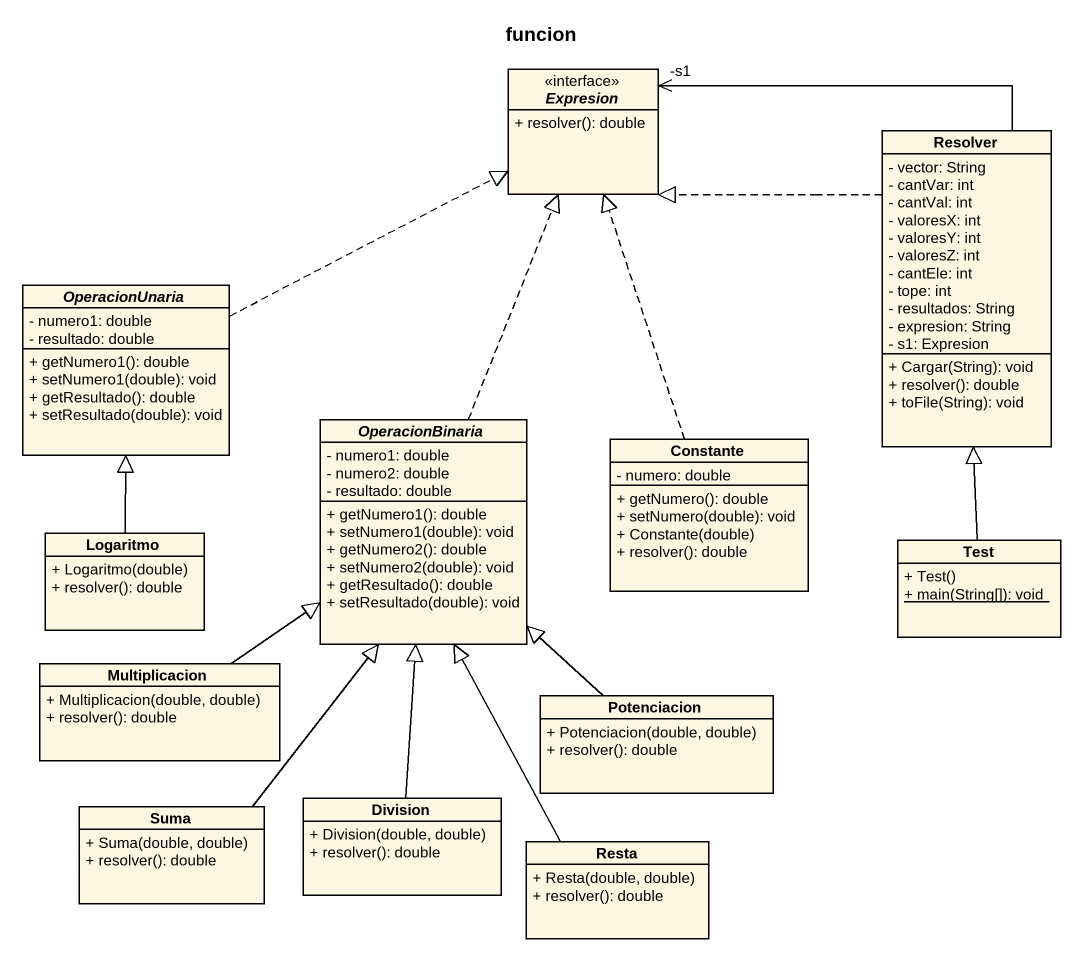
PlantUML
@startuml
title funcion
hide circle
hide empty members
skinparam classAttributeIconSize 0
interface Expresion <<interface>> {
  + resolver(): double
}
class Resolver {
  - vector: String
  - cantVar: int
  - cantVal: int
  - valoresX: int
  - valoresY: int
  - valoresZ: int
  - cantEle: int
  - tope: int
  - resultados: String
  - expresion: String
  - s1: Expresion
  + Cargar(String): void
  + resolver(): double
  + toFile(String): void
}
abstract class OperacionUnaria {
  - numero1: double
  - resultado: double
  + getNumero1(): double
  + setNumero1(double): void
  + getResultado(): double
  + setResultado(double): void
}
abstract class OperacionBinaria {
  - numero1: double
  - numero2: double
  - resultado: double
  + getNumero1(): double
  + setNumero1(double): void
  + getNumero2(): double
  + setNumero2(double): void
  + getResultado(): double
  + setResultado(double): void
}
class Constante {
  - numero: double
  + getNumero(): double
  + setNumero(double): void
  + Constante(double)
  + resolver(): double
}
class Logaritmo {
  + Logaritmo(double)
  + resolver(): double
}
class Test {
  + Test()
  {static} + main(String[]): void
}
class Multiplicacion {
  + Multiplicacion(double, double)
  + resolver(): double
}
class Potenciacion {
  + Potenciacion(double, double)
  + resolver(): double
}
class Suma {
  + Suma(double, double)
  + resolver(): double
}
class Division {
  + Division(double, double)
  + resolver(): double
}
class Resta {
  + Resta(double, double)
  + resolver(): double
}
Resolver -left-> "-s1" Expresion
Resolver .left.|> Expresion
OperacionUnaria .right.|> Expresion
OperacionBinaria .up.|> Expresion
Constante .up.|> Expresion
Logaritmo -up-|> OperacionUnaria
Test -up-|> Resolver
Multiplicacion -up-|> OperacionBinaria
Potenciacion -up-|> OperacionBinaria
Suma -up-|> OperacionBinaria
Division -up-|> OperacionBinaria
Resta -up-|> OperacionBinaria
@enduml
